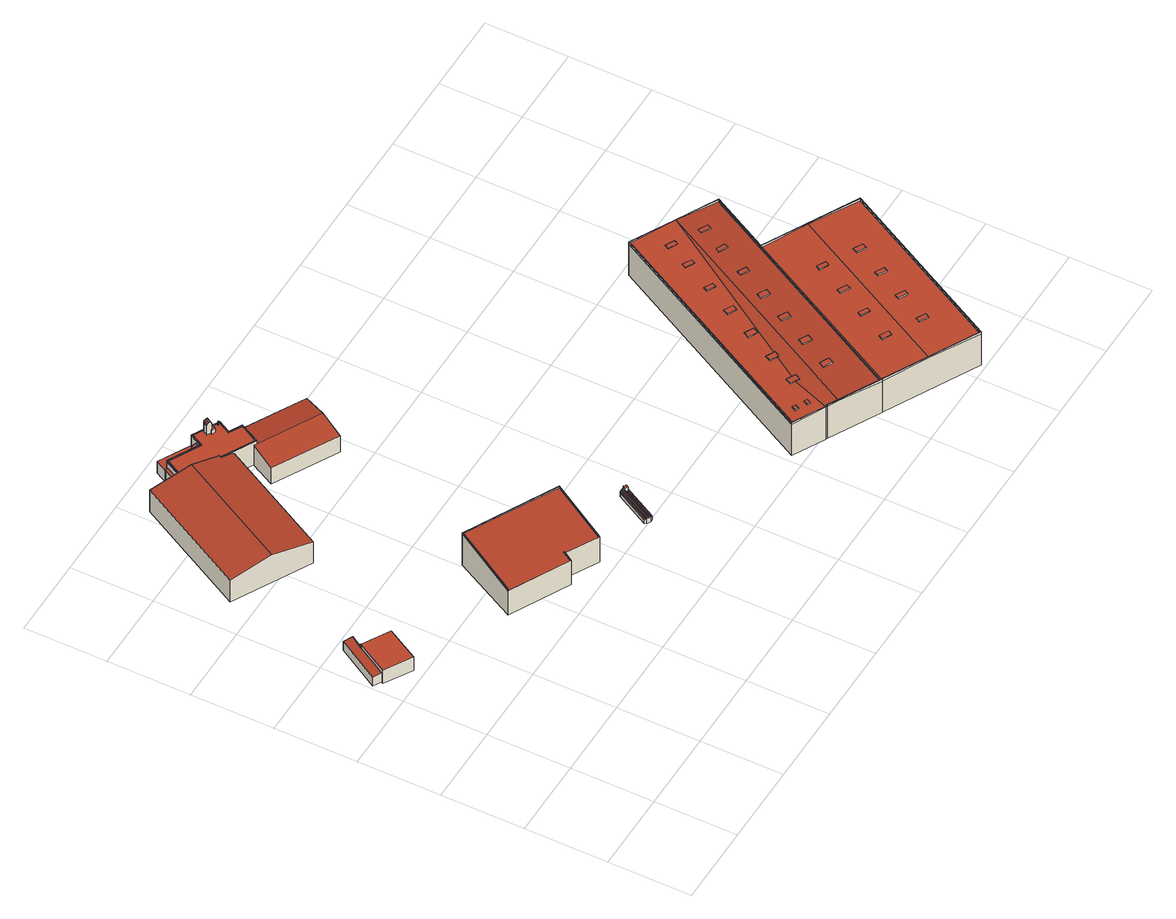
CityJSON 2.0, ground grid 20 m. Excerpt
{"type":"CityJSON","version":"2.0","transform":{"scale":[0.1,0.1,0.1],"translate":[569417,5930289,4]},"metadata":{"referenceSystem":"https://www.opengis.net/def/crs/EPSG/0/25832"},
"CityObjects":{
"building1":{"type":"Building","attributes":{"Grundfläche 2D":"93.128313","Grundhöhe NN":"5.033"},"geometry":[{"type":"Solid","lod":"3","boundaries":[[[[0,1,2]],[[3,4,5,1,0]],[[6,7,8,9,10,11]],[[0,2,12,13]],[[3,0,13,14]],[[4,3,14,15]],[[5,4,15,16]],[[9,8,17,18]],[[10,9,18,19]],[[6,11,10,19,12,2,1]],[[17,8,7,6,1,5,16]],[[14,13,12,19,18,17,16,15]]]],"semantics":{"surfaces":[{"type":"RoofSurface"},{"type":"WallSurface"},{"type":"GroundSurface"}],"values":[[0,0,0,1,1,1,1,1,1,1,1,2]]}}]},
"building2":{"type":"Building","attributes":{"Grundfläche 2D":"408.637388","Grundhöhe NN":"5.258"},"children":["building2-1"],"geometry":[{"type":"Solid","lod":"3","boundaries":[[[[20,21,22,23]],[[24,22,21]],[[20,23,25]],[[26,25,27]],[[20,25,26]],[[28,27,29]],[[26,27,28]],[[28,29,30]],[[31,32,33,34,35,36,37,38,39,40,41]],[[42,43,39,38]],[[32,44,23,22]],[[44,45,25,23]],[[27,25,45,46]],[[46,42,38,30,29,27]],[[36,26,28,30,38,37]],[[20,26,36,35]],[[35,34,33,24,21,20]],[[33,32,22,24]],[[46,45,47,48]],[[42,46,48,49]],[[39,43,50,51]],[[43,42,49,50]],[[41,40,39,51,52]],[[31,41,52,53]],[[32,31,53,54]],[[44,32,54,55]],[[45,44,55,47]],[[49,48,47,55,54,53,52,51,50]]]],"semantics":{"surfaces":[{"type":"RoofSurface"},{"type":"WallSurface"},{"type":"GroundSurface"}],"values":[[0,0,0,0,0,0,0,0,0,0,1,1,1,1,1,1,1,1,1,1,1,1,1,1,1,1,1,2]]}}]},
"building2-1":{"type":"BuildingInstallation","parents":["building2"],"geometry":[{"type":"MultiSurface","lod":"3","boundaries":[[[56,57,58]],[[59,57,56]],[[60,58,61]],[[56,58,60]],[[62,61,58,57,40,41]],[[60,61,62,63]],[[64,59,56,60,63,65]],[[57,59,64,40]]],"semantics":{"surfaces":[{"type":"RoofSurface"},{"type":"WallSurface"}],"values":[0,0,0,0,1,1,1,1]}}]},
"building3":{"type":"Building","attributes":{"Grundfläche 2D":"1015.655205","Grundhöhe NN":"4.917"},"children":["building3-1","building3-2","building3-3","building3-4","building3-5","building3-6"],"geometry":[{"type":"Solid","lod":"3","boundaries":[[[[66,67,68,69,70,71,72,73,74,75,76,77,78,79,80,81]],[[82,83,84,85,86,87,88]],[[89,90,91,92,93,94]],[[93,92,95,96,97]],[[98,99,100,101]],[[102,103,104,105,106,107]],[[108,104,103,109,110,69,111,112]],[[96,95,113,114]],[[97,96,114,115]],[[94,93,97,115,116]],[[89,94,116,117]],[[90,89,117,118]],[[101,100,119,120]],[[98,101,120,121]],[[109,103,102,122,123]],[[110,109,123,124]],[[68,111,69]],[[108,112,111,68,67,66]],[[99,98,121,125,107,106,105,104,108,66,81,80]],[[102,107,125,122]],[[70,92,91,71]],[[126,72,71,91,90,118]],[[73,72,126,127]],[[75,74,73,127,128,82,76]],[[76,82,88,77]],[[77,88,129]],[[77,129,88,87,130,78]],[[130,87,86,85,79,78]],[[99,80,79,85,131,119,100]],[[113,95,92,70,69,110,124]],[[82,128,132,83]],[[84,83,132,133]],[[85,84,133,131]],[[116,115,114,113,124,123,122,125,121,120,119,131,133,132,128,127,126,118,117]]]],"semantics":{"surfaces":[{"type":"RoofSurface"},{"type":"WallSurface"},{"type":"GroundSurface"}],"values":[[0,0,0,0,0,0,0,1,1,1,1,1,1,1,1,1,1,1,1,1,1,1,1,1,1,1,1,1,1,1,1,1,1,2]]}}]},
"building3-1":{"type":"BuildingInstallation","parents":["building3"],"geometry":[{"type":"MultiSurface","lod":"3","boundaries":[[[134,135,136,137]],[[138,134,137,139]],[[140,138,139,141]],[[142,143,141,144]],[[140,141,143]],[[145,142,144,146]],[[147,148,149,150,151,152,153,146,144,141,139,137,136]],[[153,154,145,146]],[[145,154,155,156,157,158,159,135,134,138,140,143,142]],[[136,135,159,147]]],"semantics":{"surfaces":[{"type":"RoofSurface"},{"type":"WallSurface"}],"values":[0,0,0,0,0,0,1,1,1,1]}}]},
"building3-2":{"type":"BuildingInstallation","parents":["building3"],"geometry":[{"type":"MultiSurface","lod":"3","boundaries":[[[152,151,160,161,162,163,164,165,155,154,153]],[[150,166,160,151]],[[166,167,161,160]],[[167,168,169,170,171,163,162,161]],[[74,75,172,164,163,171]],[[172,173,174,156,155,165,164]]],"semantics":{"surfaces":[{"type":"RoofSurface"},{"type":"WallSurface"}],"values":[0,1,1,1,1,1]}}]},
"building3-3":{"type":"BuildingInstallation","parents":["building3"],"geometry":[{"type":"MultiSurface","lod":"3","boundaries":[[[175,176,177,178,179,180,181,182,173,172,183]],[[180,179,81,184]],[[184,185,181,180]],[[185,186,182,181]],[[186,174,173,182]],[[76,183,172,75]],[[76,77,175,183]],[[77,78,176,175]],[[78,79,177,176]],[[79,80,178,177]],[[81,179,178,80]]],"semantics":{"surfaces":[{"type":"RoofSurface"},{"type":"WallSurface"}],"values":[0,1,1,1,1,1,1,1,1,1,1]}}]},
"building3-4":{"type":"BuildingInstallation","parents":["building3"],"geometry":[{"type":"MultiSurface","lod":"3","boundaries":[[[187,188,189,190,191,192,193,194]],[[195,196,191,190]],[[196,197,192,191]],[[197,198,193,192]],[[199,200,187,194]],[[198,199,194,193]],[[200,201,188,187]],[[201,202,189,188]],[[202,195,190,189]]],"semantics":{"surfaces":[{"type":"RoofSurface"},{"type":"WallSurface"}],"values":[0,1,1,1,1,1,1,1,1]}}]},
"building3-5":{"type":"BuildingInstallation","parents":["building3"],"geometry":[{"type":"MultiSurface","lod":"3","boundaries":[[[203,204,205,112,111,206,207,208,209,171,170,210]],[[112,67,68,111]],[[68,69,70,206,111]],[[70,71,207,206]],[[71,72,208,207]],[[72,73,209,208]],[[73,74,171,209]],[[169,211,210,170]],[[211,212,203,210]],[[204,203,212,213]],[[205,204,213,214]],[[205,214,67,112]]],"semantics":{"surfaces":[{"type":"RoofSurface"},{"type":"WallSurface"}],"values":[0,1,1,1,1,1,1,1,1,1,1,1]}}]},
"building3-6":{"type":"BuildingInstallation","parents":["building3"],"geometry":[{"type":"MultiSurface","lod":"3","boundaries":[[[215,216,130,129,217,218,219,220,221,222,223,224,225,226,227,228,229,230,231,232,233,234,235,236,237,238,239,240,241]],[[88,129,130,87]],[[217,129,88,242]],[[242,243,218,217]],[[243,244,219,218]],[[244,245,220,219]],[[245,246,221,220]],[[246,247,222,221]],[[247,248,223,222]],[[248,249,224,223]],[[249,250,225,224]],[[250,251,226,225]],[[251,252,227,226]],[[252,253,228,227]],[[229,228,253,254]],[[254,255,230,229]],[[255,256,231,230]],[[256,257,232,231]],[[257,258,233,232]],[[258,259,234,233]],[[259,260,235,234]],[[260,261,236,235]],[[261,262,237,236]],[[262,263,238,237]],[[263,264,239,238]],[[264,265,240,239]],[[265,266,241,240]],[[266,267,215,241]],[[267,86,216,215]],[[86,87,130,216]]],"semantics":{"surfaces":[{"type":"RoofSurface"},{"type":"WallSurface"}],"values":[0,1,1,1,1,1,1,1,1,1,1,1,1,1,1,1,1,1,1,1,1,1,1,1,1,1,1,1,1,1]}}]},
"building4":{"type":"Building","attributes":{"Grundfläche 2D":"19.362010","Grundhöhe NN":"5.366"},"children":["building4-1"],"geometry":[{"type":"Solid","lod":"3","boundaries":[[[[268,269,270]],[[271,272,268]],[[268,273,269]],[[268,274,273]],[[268,275,274]],[[268,272,275]],[[276,277,271]],[[271,278,272]],[[279,270,269,280]],[[269,273,281,280]],[[281,273,274,282]],[[277,278,271]],[[283,284,276]],[[284,285,276]],[[285,286,276]],[[276,286,287,277]],[[283,288,289,290,284]],[[284,290,291,285]],[[292,290,289]],[[293,291,292]],[[292,291,290]],[[294,295,293]],[[293,296,291]],[[293,295,297,296]],[[298,299,294]],[[294,300,295]],[[299,300,294]],[[301,281,298]],[[281,282,298]],[[282,302,298]],[[302,299,298]],[[279,280,301]],[[280,281,301]],[[291,296,286,285]],[[274,275,302,282]],[[272,303,304,299,302,275]],[[296,297,295,305,306,277,287,286]],[[305,295,300,307,308,278,277,306]],[[303,272,278,308,307,300,299,304]],[[268,270,309,310]],[[276,271,268,310,311]],[[283,276,311,312]],[[313,289,288,283,312,314]],[[293,292,289,313,315]],[[298,294,293,315,316]],[[279,301,298,316,317]],[[270,279,317,309]],[[314,312,311,310,309,317,316,315,313]]]],"semantics":{"surfaces":[{"type":"RoofSurface"},{"type":"WallSurface"},{"type":"GroundSurface"}],"values":[[0,0,0,0,0,0,0,0,0,0,0,0,0,0,0,0,0,0,0,0,0,0,0,0,0,0,0,0,0,0,0,0,0,0,0,0,0,0,0,1,1,1,1,1,1,1,1,2]]}}]},
"building4-1":{"type":"BuildingInstallation","parents":["building4"],"geometry":[{"type":"MultiSurface","lod":"3","boundaries":[[[318,319,320,321,322,323,324,325,326]],[[327,303,323,322]],[[308,306,328,329,325,324,323,303]],[[329,330,326,325]],[[318,326,330,331]],[[307,332,304,327,322,321,320,319,318,331,305]]],"semantics":{"surfaces":[{"type":"RoofSurface"},{"type":"WallSurface"}],"values":[0,1,1,1,1,1]}}]},
"building5":{"type":"Building","attributes":{"Grundfläche 2D":"2569.546901","Grundhöhe NN":"5.285"},"children":["building5-1","building5-2","building5-3","building5-4","building5-5","building5-6","building5-7","building5-8","building5-9","building5-10","building5-11","building5-12","building5-13","building5-14","building5-15","building5-16","building5-17","building5-18","building5-19","building5-20","building5-21","building5-22","building5-23","building5-24"],"geometry":[{"type":"Solid","lod":"3","boundaries":[[[[333,334,335,336,337,338,339,340,341,342,343]],[[344,345,346,347,339,338,348,349,350,351,352]],[[347,353,354,355,356,357]],[[358,359,347,357,356,360,361]],[[362,363,347,359]],[[364,334,333,365,366,336,335,367]],[[368,369,370,371]],[[371,372,373,368]],[[374,338,337,375]],[[339,363,362,340,339,338]],[[362,359,358,341,340]],[[358,361,342,341]],[[376,377,343,342,361]],[[343,377,378,333,334,373,372,335,336,379,375,337,336,335,334,333]],[[348,338,374]],[[380,349,348]],[[380,381,350,349]],[[381,360,351,350]],[[360,356,352,351]],[[356,355,344,352]],[[355,354,345,344]],[[354,353,346,345]],[[353,347,346]],[[363,339,347]],[[382,383,365,333,378]],[[383,384,366,365]],[[385,379,336,366,384]],[[371,370,367,335,372]],[[364,367,370,369]],[[373,334,364,369,368]],[[381,380,386,387]],[[360,381,387,388]],[[361,360,388,389]],[[377,376,361,389,390]],[[378,377,390,391]],[[375,379,392,393]],[[380,348,374,375,393,386]],[[383,382,378,391,394]],[[384,383,394,395]],[[379,385,384,395,392]],[[387,386,393,392,395,394,391,390,389,388]]]],"semantics":{"surfaces":[{"type":"RoofSurface"},{"type":"WallSurface"},{"type":"GroundSurface"}],"values":[[0,0,0,0,0,0,0,0,1,1,1,1,1,1,1,1,1,1,1,1,1,1,1,1,1,1,1,1,1,1,1,1,1,1,1,1,1,1,1,1,2]]}}]},
"building5-1":{"type":"BuildingInstallation","parents":["building5"],"geometry":[{"type":"MultiSurface","lod":"3","boundaries":[[[396,397,398,399]],[[399,398,400,401]],[[396,399,401,402]],[[397,396,402,403]],[[398,397,403,400]]],"semantics":{"surfaces":[{"type":"RoofSurface"},{"type":"WallSurface"}],"values":[0,1,1,1,1]}}]},
"building5-2":{"type":"BuildingInstallation","parents":["building5"],"geometry":[{"type":"MultiSurface","lod":"3","boundaries":[[[404,405,406,407]],[[407,406,408,409]],[[404,407,409,410]],[[405,404,410,411]],[[406,405,411,408]]],"semantics":{"surfaces":[{"type":"RoofSurface"},{"type":"WallSurface"}],"values":[0,1,1,1,1]}}]},
"building5-3":{"type":"BuildingInstallation","parents":["building5"],"geometry":[{"type":"MultiSurface","lod":"3","boundaries":[[[412,413,414,415]],[[415,414,416,417]],[[412,415,417,418]],[[413,412,418,419]],[[414,413,419,416]]],"semantics":{"surfaces":[{"type":"RoofSurface"},{"type":"WallSurface"}],"values":[0,1,1,1,1]}}]},
"building5-4":{"type":"BuildingInstallation","parents":["building5"],"geometry":[{"type":"MultiSurface","lod":"3","boundaries":[[[420,421,422,423]],[[424,421,420,425,357]],[[424,426,422,421]],[[427,423,422,426,428]],[[427,425,420,423]]],"semantics":{"surfaces":[{"type":"RoofSurface"},{"type":"WallSurface"}],"values":[0,1,1,1,1]}}]},
"building5-5":{"type":"BuildingInstallation","parents":["building5"],"geometry":[{"type":"MultiSurface","lod":"3","boundaries":[[[429,430,431,432]],[[432,431,433,434]],[[429,432,434,435]],[[430,429,435,436]],[[431,430,436,433]]],"semantics":{"surfaces":[{"type":"RoofSurface"},{"type":"WallSurface"}],"values":[0,1,1,1,1]}}]},
"building5-6":{"type":"BuildingInstallation","parents":["building5"],"geometry":[{"type":"MultiSurface","lod":"3","boundaries":[[[437,438,439,440,441]],[[438,437,442,443]],[[443,444,439,438]],[[444,445,440,439]],[[445,446,441,440]],[[437,441,446,442]]],"semantics":{"surfaces":[{"type":"RoofSurface"},{"type":"WallSurface"}],"values":[0,1,1,1,1,1]}}]},
"building5-7":{"type":"BuildingInstallation","parents":["building5"],"geometry":[{"type":"MultiSurface","lod":"3","boundaries":[[[447,448,449,450]],[[451,452,450,449]],[[452,453,447,450]],[[448,447,453,454]],[[449,448,454,451]]],"semantics":{"surfaces":[{"type":"RoofSurface"},{"type":"WallSurface"}],"values":[0,1,1,1,1]}}]},
"building5-8":{"type":"BuildingInstallation","parents":["building5"],"geometry":[{"type":"MultiSurface","lod":"3","boundaries":[[[455,456,457,458]],[[458,457,459,460]],[[460,461,455,458]],[[456,455,461,462]],[[462,459,457,456]]],"semantics":{"surfaces":[{"type":"RoofSurface"},{"type":"WallSurface"}],"values":[0,1,1,1,1]}}]},
"building5-9":{"type":"BuildingInstallation","parents":["building5"],"geometry":[{"type":"MultiSurface","lod":"3","boundaries":[[[463,464,465,466]],[[466,465,467,468]],[[463,466,468,469]],[[464,463,469,470]],[[465,464,470,467]]],"semantics":{"surfaces":[{"type":"RoofSurface"},{"type":"WallSurface"}],"values":[0,1,1,1,1]}}]},
"building5-10":{"type":"BuildingInstallation","parents":["building5"],"geometry":[{"type":"MultiSurface","lod":"3","boundaries":[[[471,472,473,474]],[[474,473,475,476]],[[471,474,476,477]],[[472,471,477,478]],[[473,472,478,475]]],"semantics":{"surfaces":[{"type":"RoofSurface"},{"type":"WallSurface"}],"values":[0,1,1,1,1]}}]},
"building5-11":{"type":"BuildingInstallation","parents":["building5"],"geometry":[{"type":"MultiSurface","lod":"3","boundaries":[[[479,480,481,482]],[[482,481,483,484]],[[479,482,484,485]],[[480,479,485,486]],[[481,480,486,483]]],"semantics":{"surfaces":[{"type":"RoofSurface"},{"type":"WallSurface"}],"values":[0,1,1,1,1]}}]},
"building5-12":{"type":"BuildingInstallation","parents":["building5"],"geometry":[{"type":"MultiSurface","lod":"3","boundaries":[[[487,488,489,490]],[[490,489,491,492]],[[487,490,492,493]],[[488,487,493,494]],[[489,488,494,491]]],"semantics":{"surfaces":[{"type":"RoofSurface"},{"type":"WallSurface"}],"values":[0,1,1,1,1]}}]},
"building5-13":{"type":"BuildingInstallation","parents":["building5"],"geometry":[{"type":"MultiSurface","lod":"3","boundaries":[[[495,496,497,498]],[[498,497,499,500]],[[495,498,500,501]],[[496,495,501,502]],[[497,496,502,499]]],"semantics":{"surfaces":[{"type":"RoofSurface"},{"type":"WallSurface"}],"values":[0,1,1,1,1]}}]},
"building5-14":{"type":"BuildingInstallation","parents":["building5"],"geometry":[{"type":"MultiSurface","lod":"3","boundaries":[[[503,504,505,506]],[[506,505,507,508]],[[503,506,508,509]],[[504,503,509,510]],[[505,504,510,507]]],"semantics":{"surfaces":[{"type":"RoofSurface"},{"type":"WallSurface"}],"values":[0,1,1,1,1]}}]},
"building5-15":{"type":"BuildingInstallation","parents":["building5"],"geometry":[{"type":"MultiSurface","lod":"3","boundaries":[[[511,512,513,514]],[[514,513,515,516]],[[511,514,516,517]],[[512,511,517,518]],[[513,512,518,515]]],"semantics":{"surfaces":[{"type":"RoofSurface"},{"type":"WallSurface"}],"values":[0,1,1,1,1]}}]},
"building5-16":{"type":"BuildingInstallation","parents":["building5"],"geometry":[{"type":"MultiSurface","lod":"3","boundaries":[[[519,520,521,522]],[[522,521,523,524]],[[519,522,524,525]],[[520,519,525,526]],[[521,520,526,523]]],"semantics":{"surfaces":[{"type":"RoofSurface"},{"type":"WallSurface"}],"values":[0,1,1,1,1]}}]},
"building5-17":{"type":"BuildingInstallation","parents":["building5"],"geometry":[{"type":"MultiSurface","lod":"3","boundaries":[[[527,528,529,530]],[[530,529,531,532]],[[527,530,532,533]],[[528,527,533,534]],[[529,528,534,531]]],"semantics":{"surfaces":[{"type":"RoofSurface"},{"type":"WallSurface"}],"values":[0,1,1,1,1]}}]},
"building5-18":{"type":"BuildingInstallation","parents":["building5"],"geometry":[{"type":"MultiSurface","lod":"3","boundaries":[[[535,536,537,538]],[[538,537,539,540]],[[540,541,535,538]],[[536,535,541,542]],[[542,539,537,536]]],"semantics":{"surfaces":[{"type":"RoofSurface"},{"type":"WallSurface"}],"values":[0,1,1,1,1]}}]},
"building5-19":{"type":"BuildingInstallation","parents":["building5"],"geometry":[{"type":"MultiSurface","lod":"3","boundaries":[[[543,544,545,546]],[[546,545,547,548]],[[543,546,548,549]],[[549,550,544,543]],[[550,547,545,544]]],"semantics":{"surfaces":[{"type":"RoofSurface"},{"type":"WallSurface"}],"values":[0,1,1,1,1]}}]},
"building5-20":{"type":"BuildingInstallation","parents":["building5"],"geometry":[{"type":"MultiSurface","lod":"3","boundaries":[[[551,552,553,554]],[[554,553,555,556]],[[551,554,556,557]],[[552,551,557,558]],[[553,552,558,555]]],"semantics":{"surfaces":[{"type":"RoofSurface"},{"type":"WallSurface"}],"values":[0,1,1,1,1]}}]},
"building5-21":{"type":"BuildingInstallation","parents":["building5"],"geometry":[{"type":"MultiSurface","lod":"3","boundaries":[[[559,560,561,562]],[[562,561,563,564]],[[559,562,564,565]],[[560,559,565,566]],[[561,560,566,563]]],"semantics":{"surfaces":[{"type":"RoofSurface"},{"type":"WallSurface"}],"values":[0,1,1,1,1]}}]},
"building5-22":{"type":"BuildingInstallation","parents":["building5"],"geometry":[{"type":"MultiSurface","lod":"3","boundaries":[[[567,568,569,570]],[[570,569,571,572]],[[572,573,567,570]],[[567,573,574,568]],[[574,571,569,568]]],"semantics":{"surfaces":[{"type":"RoofSurface"},{"type":"WallSurface"}],"values":[0,1,1,1,1]}}]},
"building5-23":{"type":"BuildingInstallation","parents":["building5"],"geometry":[{"type":"MultiSurface","lod":"3","boundaries":[[[575,576,577,578]],[[578,577,579,580]],[[575,578,580,581]],[[576,575,581,582]],[[577,576,582,579]]],"semantics":{"surfaces":[{"type":"RoofSurface"},{"type":"WallSurface"}],"values":[0,1,1,1,1]}}]},
"building5-24":{"type":"BuildingInstallation","parents":["building5"],"geometry":[{"type":"MultiSurface","lod":"3","boundaries":[[[583,584,585,586]],[[586,585,587,588]],[[583,586,588,589]],[[584,583,589,590]],[[585,584,590,587]]],"semantics":{"surfaces":[{"type":"RoofSurface"},{"type":"WallSurface"}],"values":[0,1,1,1,1]}}]}
},
"vertices":[
[89,771,38],[69,740,38],[70,739,38],[69,783,35],[8,678,35],[27,667,38],[69,740,50],[27,667,50],[24,663,50],[89,625,50],[133,703,50],[70,739,50],[70,739,10],[89,771,10],[69,783,10],[8,678,10],[27,667,10],[24,663,10],[89,625,10],[133,703,10],
[617,568,111],[616,566,111],[550,435,91],[620,569,111],[548,436,91],[403,682,110],[404,680,110],[323,529,89],[325,528,89],[323,528,89],[324,528,89],[550,434,89],[550,435,89],[548,436,89],[616,566,108],[617,568,108],[404,680,108],[325,528,86],[324,528,86],[464,454,86],[464,455,86],[474,474,89],[323,528,86],[323,527,86],[620,569,108],[403,682,108],[323,529,86],[403,682,13],[323,529,13],[323,528,13],[323,527,13],[464,454,13],[474,474,13],[550,434,13],[550,435,13],[620,569,13],
[472,474,90],[464,455,87],[474,474,91],[462,456,87],[474,478,91],[476,477,91],[476,477,89],[474,478,89],[462,456,86],[472,474,89],
[378,1250,77],[376,1247,77],[375,1245,77],[384,1240,77],[454,1203,77],[479,1251,77],[449,1267,77],[465,1297,77],[444,1308,77],[435,1313,77],[402,1331,77],[393,1314,77],[386,1301,77],[312,1340,77],[289,1297,77],[291,1296,77],[402,1331,45],[403,1332,45],[329,1372,45],[312,1340,45],[370,1310,45],[386,1301,45],[393,1314,45],[478,1261,58],[474,1253,60],[479,1251,60],[454,1203,69],[599,1125,69],[629,1180,58],[448,1206,69],[417,1147,58],[568,1066,58],[283,1301,60],[289,1297,60],[309,1335,60],[303,1338,60],[77,1058,74],[169,1009,92],[316,1283,92],[291,1296,87],[289,1297,87],[224,1332,74],[378,1250,79],[260,960,73],[404,1230,73],[375,1245,79],[376,1247,79],[448,1206,9],[417,1147,9],[568,1066,9],[629,1180,9],[478,1261,9],[474,1253,9],[309,1335,9],[303,1338,9],[283,1301,9],[77,1058,9],[260,960,9],[404,1230,9],[224,1332,9],[449,1267,9],[465,1297,9],[402,1331,9],[393,1314,69],[386,1301,69],[312,1340,9],[403,1332,9],[329,1372,9],
[426,1314,108],[425,1314,104],[419,1303,104],[420,1303,108],[428,1312,111],[423,1301,111],[434,1310,111],[428,1299,111],[435,1309,108],[434,1310,110],[429,1298,108],[436,1308,104],[430,1297,104],[419,1303,77],[420,1303,77],[423,1301,77],[428,1299,77],[428,1299,88],[429,1298,88],[430,1297,88],[436,1308,88],[434,1310,88],[434,1310,77],[428,1312,77],[426,1314,77],[425,1314,77],
[426,1295,88],[435,1291,88],[443,1305,88],[444,1308,88],[435,1313,88],[434,1311,88],[426,1295,77],[435,1291,77],[443,1305,77],[443,1306,77],[443,1306,79],[444,1308,79],[435,1313,79],[434,1311,79],[434,1311,77],
[393,1314,79],[386,1301,79],[312,1340,79],[289,1297,79],[291,1296,79],[313,1337,79],[387,1298,79],[403,1328,79],[402,1331,79],[313,1337,77],[387,1298,77],[403,1328,77],
[455,1297,88],[455,1296,88],[455,1295,88],[456,1295,88],[457,1295,88],[457,1296,88],[457,1297,88],[456,1297,88],[456,1295,77],[457,1295,77],[457,1296,77],[457,1297,77],[456,1297,77],[455,1297,77],[455,1296,77],[455,1295,77],
[446,1266,79],[477,1249,79],[453,1206,79],[454,1203,79],[479,1251,79],[449,1267,79],[465,1297,79],[462,1296,79],[462,1296,77],[446,1266,77],[477,1249,77],[453,1206,77],
[370,1311,69],[370,1310,69],[393,1315,69],[392,1315,69],[391,1316,69],[390,1316,69],[390,1317,69],[389,1317,69],[388,1317,69],[387,1318,69],[386,1318,69],[385,1318,69],[384,1318,69],[383,1318,69],[382,1318,69],[381,1318,69],[380,1318,69],[379,1318,69],[378,1317,69],[377,1317,69],[376,1316,69],[375,1316,69],[374,1315,69],[373,1315,69],[373,1314,69],[372,1313,69],[371,1312,69],[393,1315,45],[392,1315,45],[391,1316,45],[390,1316,45],[390,1317,45],[389,1317,45],[388,1317,45],[387,1318,45],[386,1318,45],[385,1318,45],[384,1318,45],[383,1318,45],[382,1318,45],[381,1318,45],[380,1318,45],[379,1318,45],[378,1317,45],[377,1317,45],[376,1316,45],[375,1316,45],[374,1315,45],[373,1315,45],[373,1314,45],[372,1313,45],[371,1312,45],[370,1311,45],
[694,400,29],[692,404,29],[691,405,26],[698,398,29],[697,401,35],[693,404,31],[694,403,32],[696,402,34],[702,396,29],[701,399,35],[699,400,36],[735,487,26],[736,487,29],[737,486,31],[738,486,32],[708,395,26],[707,396,29],[706,397,31],[704,397,32],[703,398,34],[751,476,26],[752,478,26],[751,479,29],[750,479,31],[750,481,28],[748,484,29],[745,486,29],[745,482,35],[749,480,32],[747,481,34],[743,487,29],[741,484,35],[743,483,36],[739,487,28],[740,485,34],[736,475,35],[740,482,35],[744,479,35],[740,473,35],[742,480,36],[738,474,36],[691,405,14],[694,400,14],[702,396,14],[708,395,14],[752,478,14],[751,476,14],[748,484,14],[743,487,14],[735,487,14],
[745,479,44],[744,479,44],[740,481,44],[740,482,44],[739,482,44],[736,475,44],[742,472,44],[743,472,44],[746,478,44],[739,482,35],[742,472,34],[743,472,34],[746,478,34],[745,479,34],[740,481,35],
[1215,125,113],[1216,127,113],[1430,534,113],[1431,535,113],[1506,677,113],[1504,678,113],[1504,677,113],[1214,128,113],[1094,191,113],[1093,189,113],[1215,124,113],[1016,230,113],[1302,772,113],[1306,781,113],[1409,727,113],[1409,728,113],[1306,782,113],[1014,230,113],[1090,190,113],[1090,191,113],[1306,781,109],[1302,772,108],[1016,230,108],[1090,191,111],[1124,283,111],[1094,191,111],[1119,177,113],[1090,190,111],[1093,189,111],[1214,128,107],[1504,677,107],[1435,11,113],[1436,9,113],[1652,419,113],[1650,418,113],[1321,71,112],[1435,11,107],[1650,418,107],[1535,479,112],[1430,534,107],[1216,127,107],[1504,678,107],[1506,677,107],[1118,175,113],[1215,124,107],[1215,125,107],[1431,535,107],[1306,782,108],[1014,230,108],[1320,70,112],[1436,9,107],[1652,419,107],[1536,480,112],[1306,782,13],[1014,230,13],[1090,190,13],[1093,189,13],[1215,124,13],[1215,125,13],[1431,535,13],[1506,677,13],[1436,9,13],[1652,419,13],
[1326,463,113],[1305,474,113],[1298,461,113],[1319,450,113],[1298,461,111],[1319,450,110],[1326,463,110],[1305,474,111],
[1063,248,113],[1056,252,113],[1051,242,113],[1058,238,113],[1051,242,109],[1058,238,110],[1063,248,110],[1056,252,109],
[1356,700,113],[1335,711,113],[1330,701,113],[1351,690,113],[1330,701,111],[1351,690,111],[1356,700,112],[1335,711,111],
[1113,288,113],[1133,277,113],[1140,290,113],[1119,301,113],[1133,277,111],[1113,288,110],[1140,290,111],[1119,301,110],[1129,296,111],
[1252,502,113],[1231,513,113],[1224,500,113],[1245,489,113],[1224,500,110],[1245,489,111],[1252,502,111],[1231,513,110],
[1150,358,113],[1170,348,113],[1177,360,113],[1156,371,113],[1155,368,113],[1150,358,110],[1170,348,111],[1177,360,111],[1156,371,110],[1155,368,110],
[1215,252,114],[1194,262,114],[1187,250,114],[1208,239,114],[1187,250,111],[1208,239,110],[1215,252,110],[1194,262,111],
[1252,322,114],[1231,333,114],[1224,320,114],[1245,309,114],[1224,320,111],[1245,309,110],[1252,322,110],[1231,333,111],
[1399,603,113],[1379,613,113],[1373,603,113],[1394,593,113],[1373,603,111],[1394,593,110],[1399,603,110],[1379,613,111],
[1289,393,114],[1269,404,114],[1262,392,114],[1283,381,114],[1262,392,111],[1283,381,110],[1289,393,110],[1269,404,111],
[1325,642,113],[1305,653,113],[1299,643,113],[1320,632,113],[1299,643,111],[1320,632,111],[1325,642,111],[1305,653,111],
[1362,531,113],[1341,542,113],[1336,532,113],[1356,521,113],[1336,532,111],[1356,521,110],[1362,531,110],[1341,542,111],
[1089,234,113],[1082,238,113],[1077,228,113],[1084,224,113],[1077,228,110],[1084,224,110],[1089,234,110],[1082,238,110],
[1287,570,113],[1267,581,113],[1262,571,113],[1282,560,113],[1262,571,110],[1282,560,111],[1287,570,111],[1267,581,111],
[1430,661,113],[1409,672,113],[1404,662,113],[1425,651,113],[1404,662,111],[1425,651,110],[1430,661,110],[1409,672,111],
[1215,432,113],[1194,443,113],[1187,430,113],[1208,419,113],[1187,430,110],[1208,419,111],[1215,432,111],[1194,443,110],
[1427,137,113],[1406,148,113],[1400,138,113],[1421,127,113],[1400,138,110],[1421,127,109],[1427,137,109],[1406,148,110],
[1419,322,113],[1398,333,113],[1393,323,113],[1414,311,113],[1393,323,110],[1414,311,111],[1419,322,111],[1398,333,110],
[1457,393,113],[1436,404,113],[1430,394,113],[1451,383,113],[1430,394,110],[1451,383,111],[1457,393,111],[1436,404,110],
[1382,252,113],[1361,263,113],[1356,253,113],[1377,242,113],[1356,253,110],[1377,242,111],[1382,252,111],[1361,263,110],
[1345,181,113],[1324,192,113],[1318,181,113],[1339,170,113],[1318,181,110],[1339,170,111],[1345,181,111],[1324,192,110],
[1464,208,113],[1443,219,113],[1438,209,113],[1459,198,113],[1438,209,110],[1459,198,109],[1464,208,109],[1443,219,110],
[1501,278,113],[1480,289,113],[1475,279,113],[1496,268,113],[1475,279,110],[1496,268,109],[1501,278,109],[1480,289,110],
[1539,350,113],[1518,361,113],[1512,350,113],[1533,339,113],[1512,350,110],[1533,339,109],[1539,350,109],[1518,361,110]
]}
